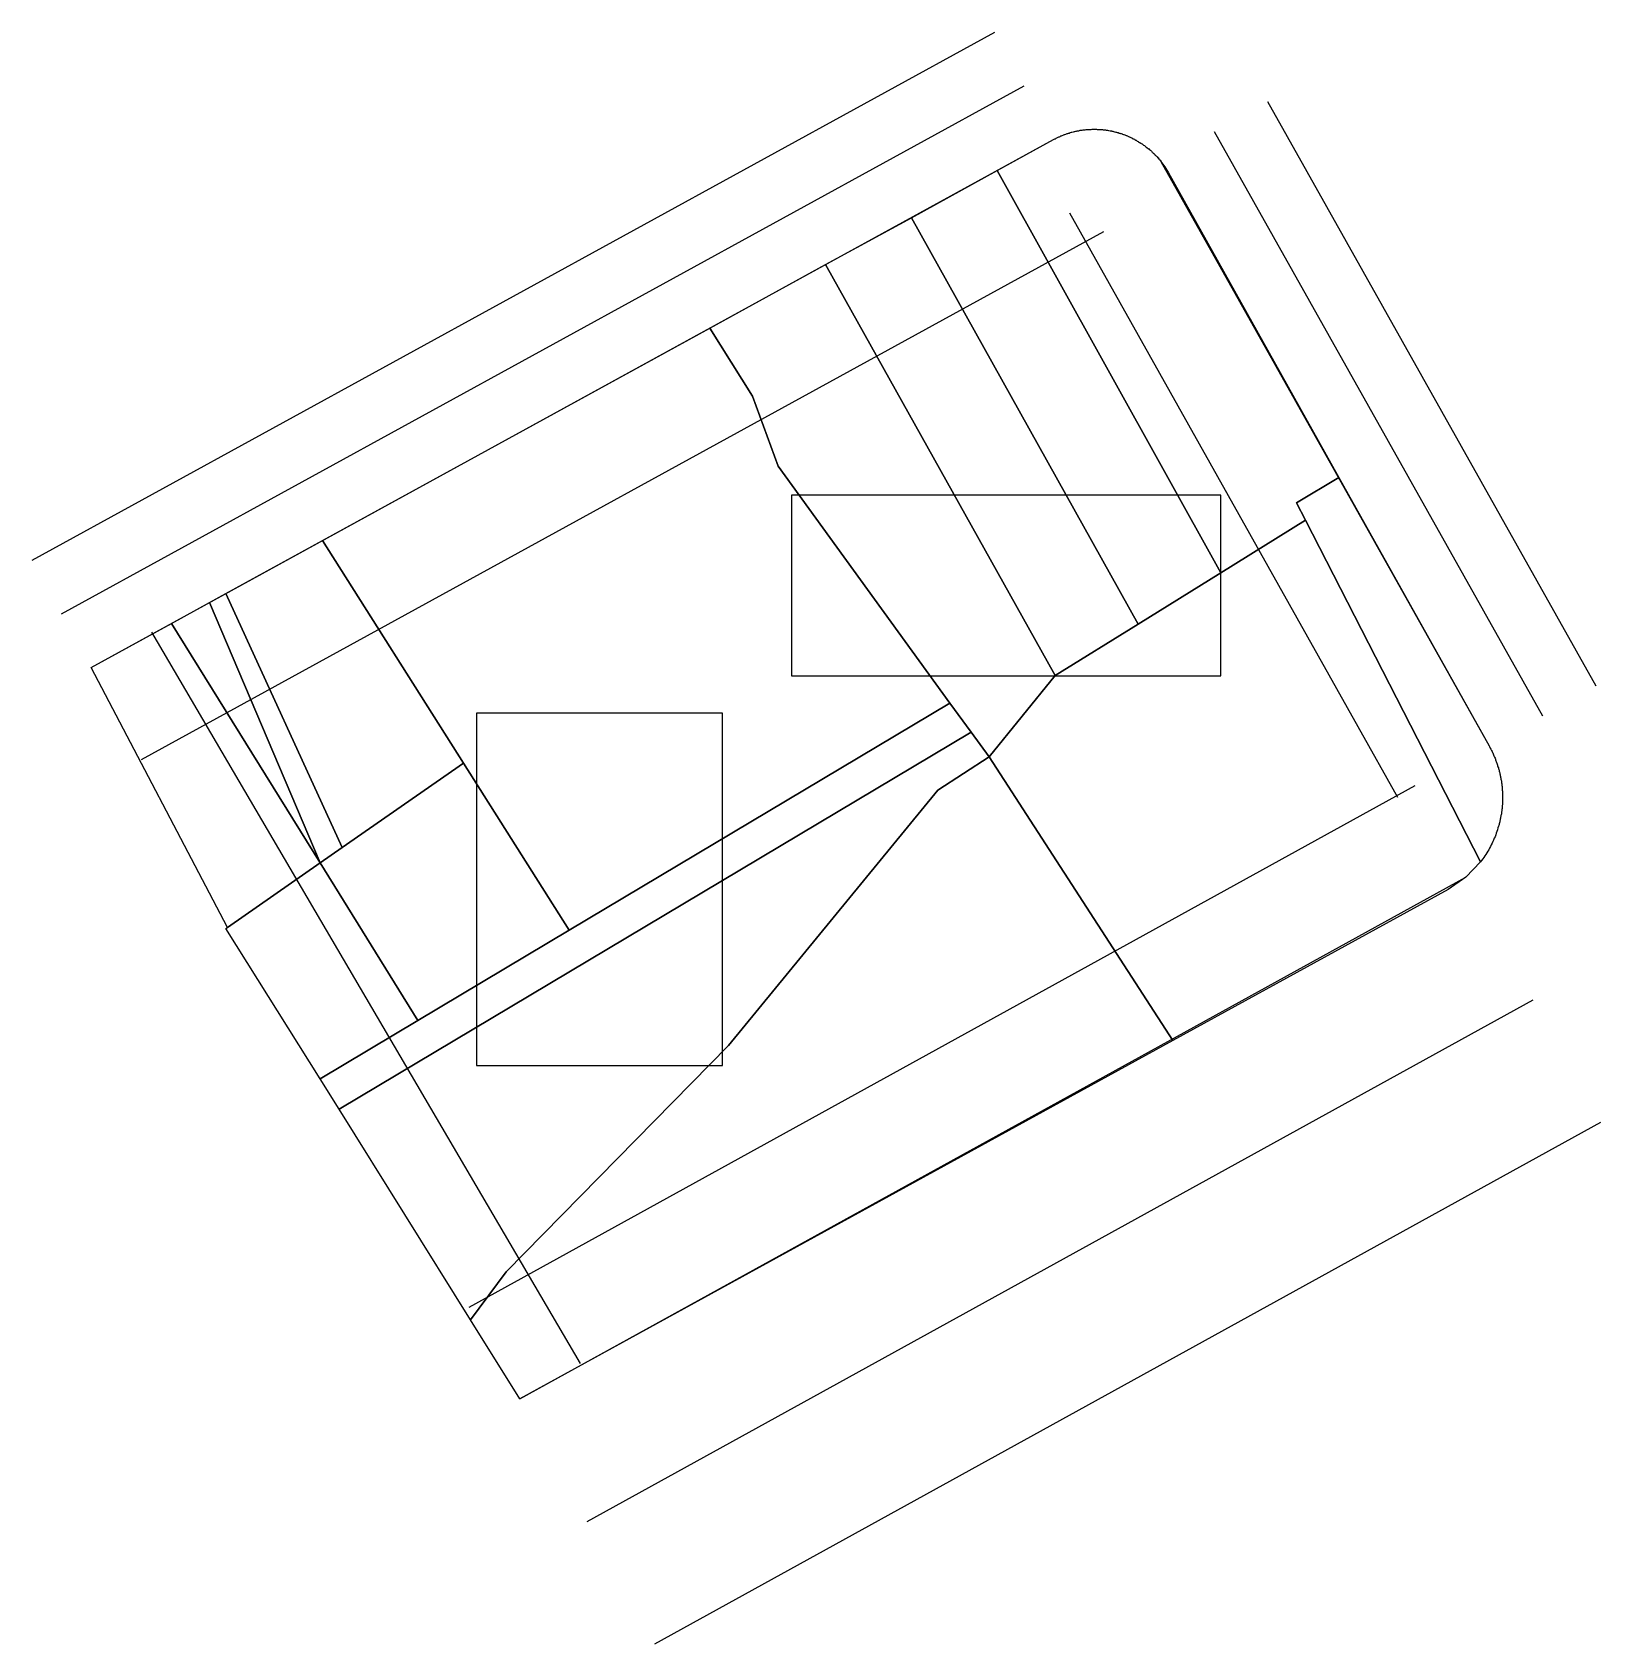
# Model space of a CAD drawing. Extents: x -64.6 to 25.2, y -84.8 to 7.4.
import ezdxf

# ---------------------------------------------------------------- set-up
doc = ezdxf.new("R2010")
doc.units = 0
doc.header["$MEASUREMENT"] = 0
for name, color, linetype in [('Check_Roads_115', 6, 'Continuous'), ('Check_Roads_Center', 2, 'Continuous'), ('Check_Roads_Inner', 5, 'Continuous'), ('Check_Roads_Outer', 4, 'Continuous'), ('Check_Setbacks', 3, 'Continuous'), ('LAND_3256.82', 7, 'Continuous'), ('Plan_Buildings', 1, 'Continuous')]:
    doc.layers.add(name, color=color, linetype=linetype)

msp = doc.modelspace()

# ---------------------------------------------------------------- linework, layer by layer
at = {"layer": 'Check_Roads_115', "linetype": 'Continuous'}
msp.add_line((-28.972, -84.842), (25.173, -54.986), dxfattribs=at)
at = {"layer": 'Check_Roads_Center', "linetype": 'Continuous'}
for p, q in [((-62.913, -25.898), (-7.832, 4.325)), ((3.052, 1.713), (21.829, -31.734)), ((-32.835, -77.837), (21.31, -47.981))]:
    msp.add_line(p, q, dxfattribs=at)
at = {"layer": 'Check_Roads_Inner', "linetype": 'Continuous'}
for p, q in [((-61.23, -28.966), (-6.148, 1.257)), ((0, 0), (18.777, -33.447)), ((-36.698, -70.831), (17.447, -40.975))]:
    msp.add_line(p, q, dxfattribs=at)
at = {"layer": 'Check_Roads_Outer', "linetype": 'Continuous'}
for p, q in [((-64.597, -22.829), (-9.515, 7.393)), ((6.104, 3.427), (24.881, -30.021)), ((-28.972, -84.842), (25.173, -54.986))]:
    msp.add_line(p, q, dxfattribs=at)
at = {"layer": 'Check_Setbacks', "linetype": 'Continuous'}
for p, q in [((-5.232, -2.937), (13.545, -36.385)), ((-58.344, -34.226), (-3.262, -4.004)), ((-57.779, -26.944), (-33.246, -68.809)), ((-39.595, -65.577), (14.549, -35.721))]:
    msp.add_line(p, q, dxfattribs=at)
at = {"layer": 'LAND_3256.82'}
for points in [[(0, 0), (0.222, -0.311), (0.433, -0.645), (6.471, -11.431), (10.19, -18.091), (7.761, -19.537), (8.265, -20.538), (3.427, -23.551), (-9.373, -0.523), (-6.148, 1.257), (-6.118, 1.268), (-6.068, 1.29), (-6.037, 1.301), (-5.997, 1.334), (-5.967, 1.345), (-5.916, 1.368), (-5.886, 1.379), (-5.836, 1.401), (-5.805, 1.412), (-5.765, 1.434), (-5.735, 1.457), (-5.685, 1.468), (-5.654, 1.479), (-5.604, 1.501), (-5.574, 1.512), (-5.523, 1.534), (-5.493, 1.546), (-5.443, 1.568), (-5.412, 1.579), (-5.362, 1.59), (-5.332, 1.601), (-5.281, 1.623), (-5.251, 1.623), (-5.201, 1.646), (-5.171, 1.657), (-5.12, 1.668), (-5.09, 1.679), (-5.029, 1.69), (-4.999, 1.701), (-4.949, 1.712), (-4.919, 1.712), (-4.868, 1.724), (-4.838, 1.735), (-4.788, 1.746), (-4.757, 1.757), (-4.697, 1.757), (-4.667, 1.768), (-4.616, 1.779), (-4.586, 1.779), (-4.536, 1.79), (-4.505, 1.79), (-4.445, 1.801), (-4.415, 1.801), (-4.364, 1.812), (-4.334, 1.812), (-4.273, 1.824), (-4.243, 1.824), (-4.193, 1.824), (-4.163, 1.835), (-4.102, 1.835), (-4.072, 1.835), (-4.022, 1.835), (-3.991, 1.835), (-3.941, 1.846), (-3.901, 1.846), (-3.85, 1.846), (-3.82, 1.846), (-3.77, 1.846), (-3.729, 1.846), (-3.679, 1.846), (-3.649, 1.835), (-3.598, 1.835), (-3.558, 1.835), (-3.507, 1.835), (-3.477, 1.835), (-3.427, 1.824), (-3.397, 1.824), (-3.336, 1.824), (-3.306, 1.812), (-3.256, 1.812), (-3.225, 1.801), (-3.165, 1.801), (-3.135, 1.79), (-3.084, 1.79), (-3.054, 1.779), (-3.004, 1.768), (-2.973, 1.768), (-2.913, 1.757), (-2.883, 1.757), (-2.832, 1.746), (-2.802, 1.735), (-2.752, 1.724), (-2.721, 1.712), (-2.661, 1.701), (-2.631, 1.701), (-2.58, 1.679), (-2.55, 1.679), (-2.5, 1.657), (-2.469, 1.657), (-2.449, 1.646), (-2.389, 1.623), (-2.358, 1.623), (-2.308, 1.601), (-2.278, 1.59), (-2.227, 1.579), (-2.197, 1.568), (-2.147, 1.546), (-2.117, 1.534), (-2.066, 1.512), (-2.036, 1.501), (-1.986, 1.479), (-1.965, 1.479), (-1.905, 1.457), (-1.885, 1.446), (-1.824, 1.412), (-1.804, 1.401), (-1.754, 1.379), (-1.724, 1.368), (-1.673, 1.345), (-1.653, 1.334), (-1.592, 1.301), (-1.572, 1.29), (-1.522, 1.268), (-1.502, 1.257), (-1.441, 1.223), (-1.421, 1.212), (-1.371, 1.179), (-1.351, 1.168), (-1.3, 1.134), (-1.28, 1.123), (-1.23, 1.09), (-1.199, 1.079), (-1.149, 1.045), (-1.129, 1.034), (-1.078, 1.001), (-1.058, 0.99), (-1.008, 0.956), (-0.988, 0.934), (-0.937, 0.901), (-0.917, 0.89), (-0.877, 0.856), (-0.857, 0.834), (-0.806, 0.801), (-0.786, 0.778), (-0.736, 0.745), (-0.716, 0.734), (-0.675, 0.689), (-0.655, 0.678), (-0.605, 0.634), (-0.585, 0.623), (-0.544, 0.578), (-0.524, 0.556), (-0.484, 0.523), (-0.464, 0.5), (-0.423, 0.456), (-0.403, 0.445), (-0.353, 0.4), (-0.343, 0.378), (-0.302, 0.345), (-0.282, 0.322), (-0.242, 0.278), (-0.222, 0.256), (-0.181, 0.211), (-0.161, 0.2), (-0.121, 0.145), (-0.111, 0.133), (-0.071, 0.089), (-0.05, 0.067), (-0.01, 0.022)], [(3.427, -23.551), (-1.3, -26.487), (-14.282, -3.225), (-9.373, -0.523)], [(-1.3, -26.487), (-6.057, -29.433), (-19.2, -5.904), (-14.282, -3.225)], [(-6.057, -29.433), (-9.837, -34.07), (-10.865, -32.669), (-12.075, -31.001), (-21.912, -17.435), (-23.383, -13.443), (-25.812, -9.541), (-19.2, -5.904)], [(-23.383, -13.443), (-21.912, -17.435), (-12.075, -31.001), (-33.865, -44), (-39.923, -34.437), (-47.986, -21.705), (-25.812, -9.541)], [(18.777, -33.447), (18.797, -33.492), (18.828, -33.536), (18.848, -33.581), (18.878, -33.636), (18.898, -33.681), (18.928, -33.725), (18.948, -33.77), (18.969, -33.825), (18.989, -33.859), (19.019, -33.914), (19.039, -33.959), (19.059, -34.015), (19.079, -34.059), (19.1, -34.103), (19.12, -34.148), (19.14, -34.204), (19.15, -34.248), (19.17, -34.304), (19.19, -34.348), (19.211, -34.404), (19.221, -34.448), (19.241, -34.504), (19.261, -34.548), (19.271, -34.604), (19.291, -34.648), (19.311, -34.704), (19.321, -34.748), (19.331, -34.804), (19.352, -34.848), (19.362, -34.904), (19.372, -34.949), (19.392, -35.004), (19.402, -35.049), (19.412, -35.104), (19.422, -35.149), (19.432, -35.204), (19.442, -35.249), (19.452, -35.304), (19.462, -35.36), (19.473, -35.416), (19.483, -35.46), (19.483, -35.516), (19.493, -35.56), (19.503, -35.616), (19.503, -35.671), (19.513, -35.727), (19.523, -35.771), (19.523, -35.827), (19.533, -35.871), (19.533, -35.927), (19.533, -35.983), (19.543, -36.038), (19.543, -36.083), (19.543, -36.138), (19.553, -36.183), (19.553, -36.25), (19.553, -36.294), (19.553, -36.35), (19.553, -36.394), (19.553, -36.45), (19.553, -36.505), (19.553, -36.561), (19.553, -36.605), (19.543, -36.661), (19.543, -36.705), (19.543, -36.772), (19.543, -36.817), (19.533, -36.872), (19.533, -36.917), (19.523, -36.972), (19.523, -37.028), (19.513, -37.084), (19.513, -37.128), (19.503, -37.184), (19.493, -37.228), (19.483, -37.284), (19.483, -37.339), (19.473, -37.395), (19.462, -37.439), (19.452, -37.495), (19.442, -37.539), (19.432, -37.595), (19.422, -37.639), (19.412, -37.695), (19.402, -37.751), (19.392, -37.806), (19.382, -37.851), (19.362, -37.906), (19.352, -37.951), (19.331, -38.006), (19.321, -38.051), (19.291, -38.151), (19.261, -38.251), (19.231, -38.351), (19.19, -38.451), (19.16, -38.551), (19.12, -38.651), (19.079, -38.74), (19.039, -38.84), (18.999, -38.929), (18.948, -39.029), (18.908, -39.118), (18.858, -39.218), (18.807, -39.307), (18.757, -39.396), (18.707, -39.485), (18.646, -39.574), (18.596, -39.663), (18.535, -39.752), (18.475, -39.841), (18.414, -39.919), (18.354, -40.008), (18.293, -40.097), (8.265, -20.538), (7.761, -19.537), (10.19, -18.091)], [(18.293, -40.097), (17.447, -40.975), (16.439, -41.665), (0.685, -50.316), (-9.837, -34.07), (-6.057, -29.433), (-1.3, -26.487), (3.427, -23.551), (8.265, -20.538)], [(-39.923, -34.437), (-46.867, -39.274), (-53.519, -24.73), (-47.986, -21.705)], [(-46.867, -39.274), (-48.127, -40.152), (-54.457, -25.241), (-53.519, -24.73)], [(-48.127, -40.152), (-56.624, -26.442), (-54.457, -25.241)], [(-48.127, -40.152), (-53.429, -43.844), (-61.23, -28.966), (-56.624, -26.442)], [(-10.865, -32.669), (-47.039, -54.252), (-48.127, -52.506), (-42.533, -49.17), (-33.865, -44), (-12.075, -31.001)], [(-9.837, -34.07), (-12.77, -35.983), (-24.744, -50.605), (-37.464, -63.559), (-39.52, -66.306), (-47.039, -54.252), (-10.865, -32.669)], [(0.685, -50.316), (-36.698, -70.831), (-39.52, -66.306), (-37.464, -63.559), (-24.744, -50.605), (-12.77, -35.983), (-9.837, -34.07)], [(-33.865, -44), (-42.533, -49.17), (-48.127, -40.152), (-46.867, -39.274), (-39.923, -34.437)], [(-48.127, -52.506), (-53.509, -43.9), (-53.429, -43.844), (-48.127, -40.152), (-42.533, -49.17)]]:
    msp.add_lwpolyline(points, close=True, dxfattribs=at)
at = {"layer": 'Plan_Buildings', "linetype": 'Continuous'}
for points in [[(-21.149, -29.436), (3.427, -29.436), (3.427, -19.098), (-21.149, -19.098)], [(-39.169, -51.736), (-25.083, -51.736), (-25.083, -31.581), (-39.169, -31.581)]]:
    msp.add_lwpolyline(points, close=True, dxfattribs=at)

doc.saveas('drawing.dxf')
